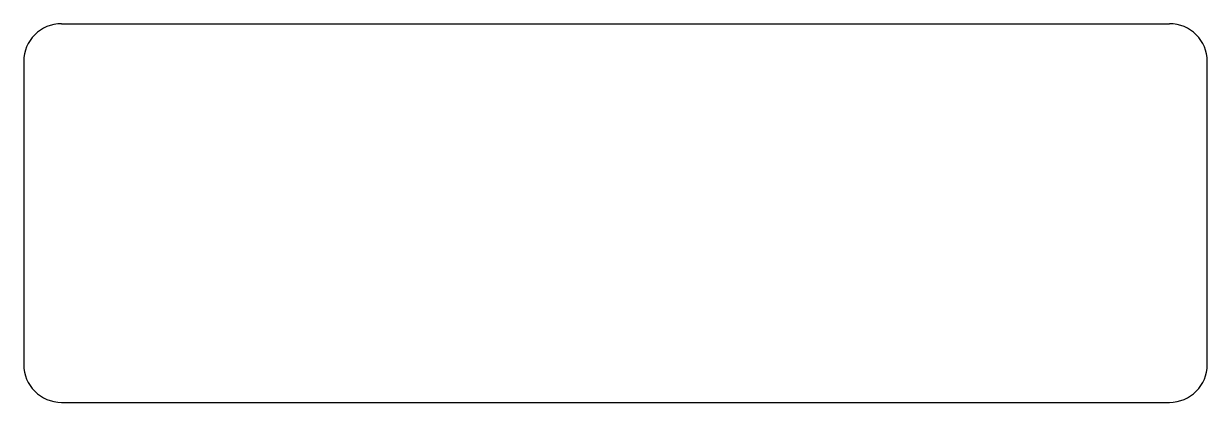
# Model space of a CAD drawing. Header units: millimetres. Extents: x -51.5 to 11, y -10 to 10.
import ezdxf

# ---------------------------------------------------------------- set-up
doc = ezdxf.new("R2010")
doc.units = ezdxf.units.MM

msp = doc.modelspace()

# ---------------------------------------------------------------- linework, layer by layer
for p, q in [((-49.5, 10), (9, 10)), ((-51.5, 8), (-51.5, -8)), ((11, -8), (11, 8)), ((-49.5, -10), (9, -10))]:
    msp.add_line(p, q)
for centre, start, end in [((-49.5, 8), 90, 180), ((9, 8), 0, 90), ((-49.5, -8), 180, 270), ((9, -8), 270, 0)]:
    msp.add_arc(centre, 2, start, end)

doc.saveas('drawing.dxf')
